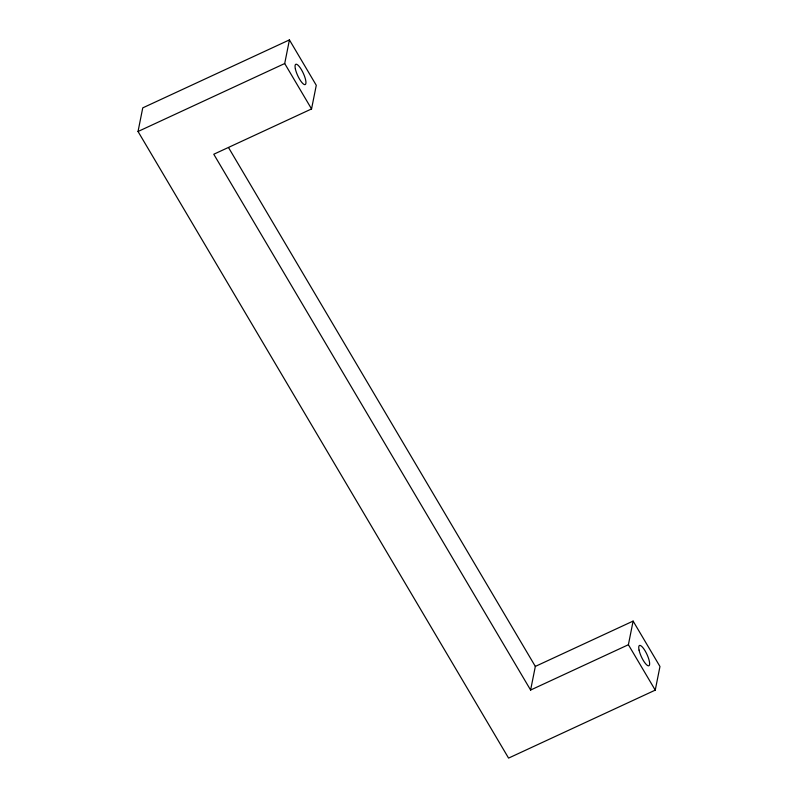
<?xml version="1.0" encoding="UTF-8"?>
<svg xmlns="http://www.w3.org/2000/svg" width="798" height="798" viewBox="0 0 798 798"><rect width="100%" height="100%" fill="white"/><g stroke="black" fill="none" stroke-linecap="round" stroke-linejoin="round"><path stroke-width="1.2" d="M633.113 621.093L659.966 666.5L655.248 690.13L508.575 758.1L138.034 131.5L142.752 107.87L289.425 39.9L316.277 85.306L311.549 108.937L213.774 154.243L530.61 690.041L628.395 644.724L633.113 621.093L535.338 666.41L530.61 690.041M311.549 108.937L284.706 63.531L289.425 39.9M138.034 131.5L284.706 63.531M628.395 644.724L655.248 690.13M228.637 147.76L535.338 666.41M295.37 68.917A11.192 3.032 65.1 0 0 304.666 84.648A11.192 3.032 65.1 0 0 301.435 69.695A11.192 3.032 65.1 0 0 295.37 68.917M639.058 650.111A11.192 3.032 65.1 0 0 648.355 665.841A11.192 3.032 65.1 0 0 645.123 650.889A11.192 3.032 65.1 0 0 639.058 650.111"/></g></svg>
